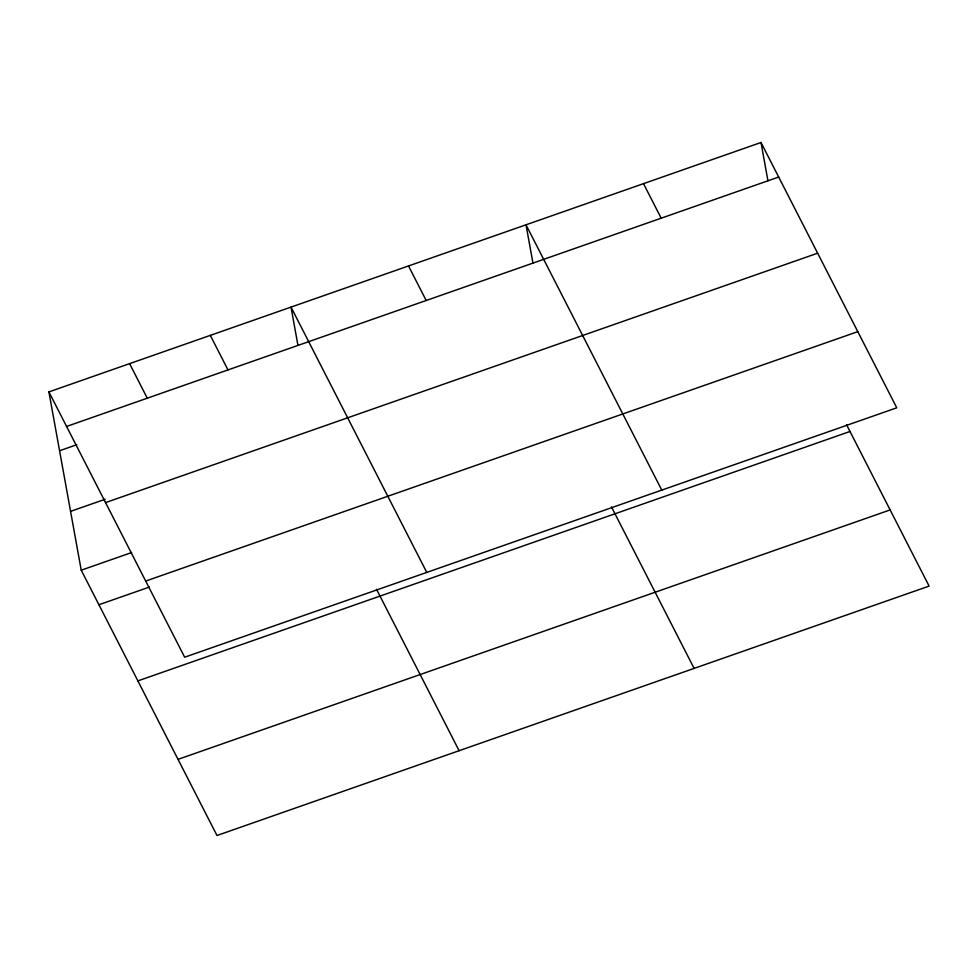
<?xml version="1.0" encoding="UTF-8"?>
<svg xmlns="http://www.w3.org/2000/svg" width="978" height="978" viewBox="0 0 978 978"><rect width="100%" height="100%" fill="white"/><g stroke="black" fill="none" stroke-linecap="round" stroke-linejoin="round"><path stroke-width="1.47" d="M48.9 391.909L761.006 142.495L896.765 407.802L184.659 657.216L48.9 391.909L81.235 570.198L216.994 835.505L929.1 586.091L846.508 424.672M66.577 426.457L778.684 177.042M59.572 450.748L76.871 444.697M70.563 511.372L105.147 499.257M105.538 502.606L817.645 253.192M81.235 570.198L131.675 552.533M145.698 581.066L857.792 331.652M98.912 604.746L149.353 587.081M137.886 680.896L849.98 431.481M178.033 759.356L890.127 509.929M643.5 183.644L661.177 218.192M661.776 490.112L526.005 224.806L532.949 263.045M611.507 506.983L694.111 668.39M408.511 265.955L426.188 300.503M426.775 572.411L291.016 307.116L297.948 345.356M376.518 589.294L459.11 750.701M210.307 335.381L227.984 369.916M129.609 363.645L147.275 398.193M761.006 142.495L767.938 180.734"/></g></svg>
